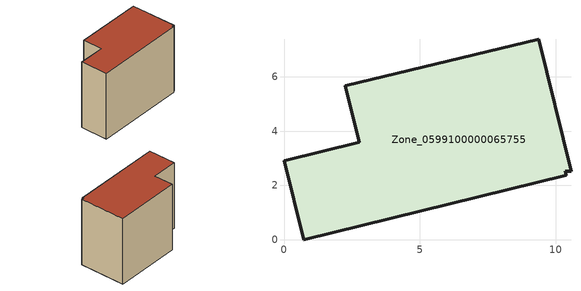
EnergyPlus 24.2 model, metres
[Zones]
Zone_0599100000065755
 floor ground (C_G): 0,2.91 2.76,3.59 2.25,5.66 9.36,7.38 10.55,2.52 10.35,2.51 10.38,2.37 0.72,0 z0
 wall outside (C_F): 2.76,3.59 0,2.91 0.72,0 10.38,2.37 10.35,2.51 10.55,2.52 9.36,7.38 2.25,5.66 2.76,3.59 z0:7.54
 roof outside (C_R): 10.38,2.37 10.35,2.51 10.55,2.52 9.36,7.38 2.25,5.66 2.76,3.59 0,2.91 0.72,0 z7.54
[BUILDING]
Pand.0599100000065755: North Axis=0; Terrain=City; Loads Convergence Tolerance Value=0.04; Temperature Convergence Tolerance Value=0.4; Solar Distribution=FullExterior; Maximum Number of Warmup Days=25; Minimum Number of Warmup Days=1
[Site:Location]
Rotterdam.The.Hague.AP_ZH_NLD Design_Conditions: Latitude=51.96; Longitude=4.45; Time Zone=1; Elevation=-4.5
[SITE:GROUNDTEMPERATURE:BUILDINGSURFACE]
18, 18, 18, 18, 18, 18, 18, 18, 18, 18, 18, 18
[MATERIAL] Thermal Absorptance=0.9; Solar Absorptance=0.7; Visible Absorptance=0.7
Name | Roughness | Thickness | Conductivity | Density | Specific Heat
G.TC.1946 | MediumSmooth | 0.15 | 1 | 540 | 1210
F.TC.1946 | Rough | 0.3 | 0.857143 | 1920 | 840
R.TC.1946 | MediumRough | 0.2 | 0.909091 | 1500 | 1000
[CONSTRUCTION]
C_G: G.TC.1946
C_F: F.TC.1946
C_R: R.TC.1946
[ZONE]
Zone_0599100000065755: Type=1; Multiplier=1; Ceiling Height=Autocalculate; Volume=Autocalculate; Floor Area=autocalculate; Part of Total Floor Area=Yes
[ZONEINFILTRATION:DESIGNFLOWRATE]
Infil_Zone_0599100000065755: Zone or ZoneList or Space or SpaceList=Zone_0599100000065755; Schedule=AlwaysOn; Design Flow Rate Calculation Method=Flow/Area; Flow Rate per Floor Area=0.003; Constant Term Coefficient=1; Temperature Term Coefficient=0; Velocity Term Coefficient=0; Velocity Squared Term Coefficient=0
[HVACTEMPLATE:ZONE:IDEALLOADSAIRSYSTEM]
Zone_0599100000065755: Maximum Heating Supply Air Temperature=50; Minimum Cooling Supply Air Temperature=13; Maximum Heating Supply Air Humidity Ratio=0.0156; Minimum Cooling Supply Air Humidity Ratio=0.0077; Heating Limit=NoLimit; Cooling Limit=NoLimit; Dehumidification Control Type=ConstantSensibleHeatRatio; Cooling Sensible Heat Ratio=0.7; Dehumidification Setpoint=60; Humidification Control Type=None; Humidification Setpoint=30; Outdoor Air Method=None; Outdoor Air Flow Rate per Person=0.00944; Outdoor Air Flow Rate per Zone Floor Area=0; Outdoor Air Flow Rate per Zone=0; Demand Controlled Ventilation Type=None; Outdoor Air Economizer Type=NoEconomizer; Heat Recovery Type=None; Sensible Heat Recovery Effectiveness=0.7; Latent Heat Recovery Effectiveness=0.65
[ZONECONTROL:THERMOSTAT]
ThermostatControl_Zone_0599100000065755: Zone or ZoneList=Zone_0599100000065755; Control Type Schedule=DualSetpointControlType; Control 1=Thermostat_Zone_0599100000065755; Temperature Difference Between Cutout And Setpoint=0
[THERMOSTATSETPOINT:DUALSETPOINT]
Thermostat_Zone_0599100000065755: Heating Setpoint Temperature Schedule=HeatingSetpoint_Zone_0599100000065755; Cooling Setpoint Temperature Schedule=CoolingSetpoint_Zone_0599100000065755
[SCHEDULE:COMPACT]
HeatingSetpoint_Zone_0599100000065755: Through: 12/31, For: AllDays, Until: 24:00, 21
CoolingSetpoint_Zone_0599100000065755: Through: 12/31, For: AllDays, Until: 24:00, 24
DualSetpointControlType: Through: 12/31, For: AllDays, Until: 24:00, 4
AlwaysOn: Through: 12/31, For: AllDays, Until: 24:00, 1
